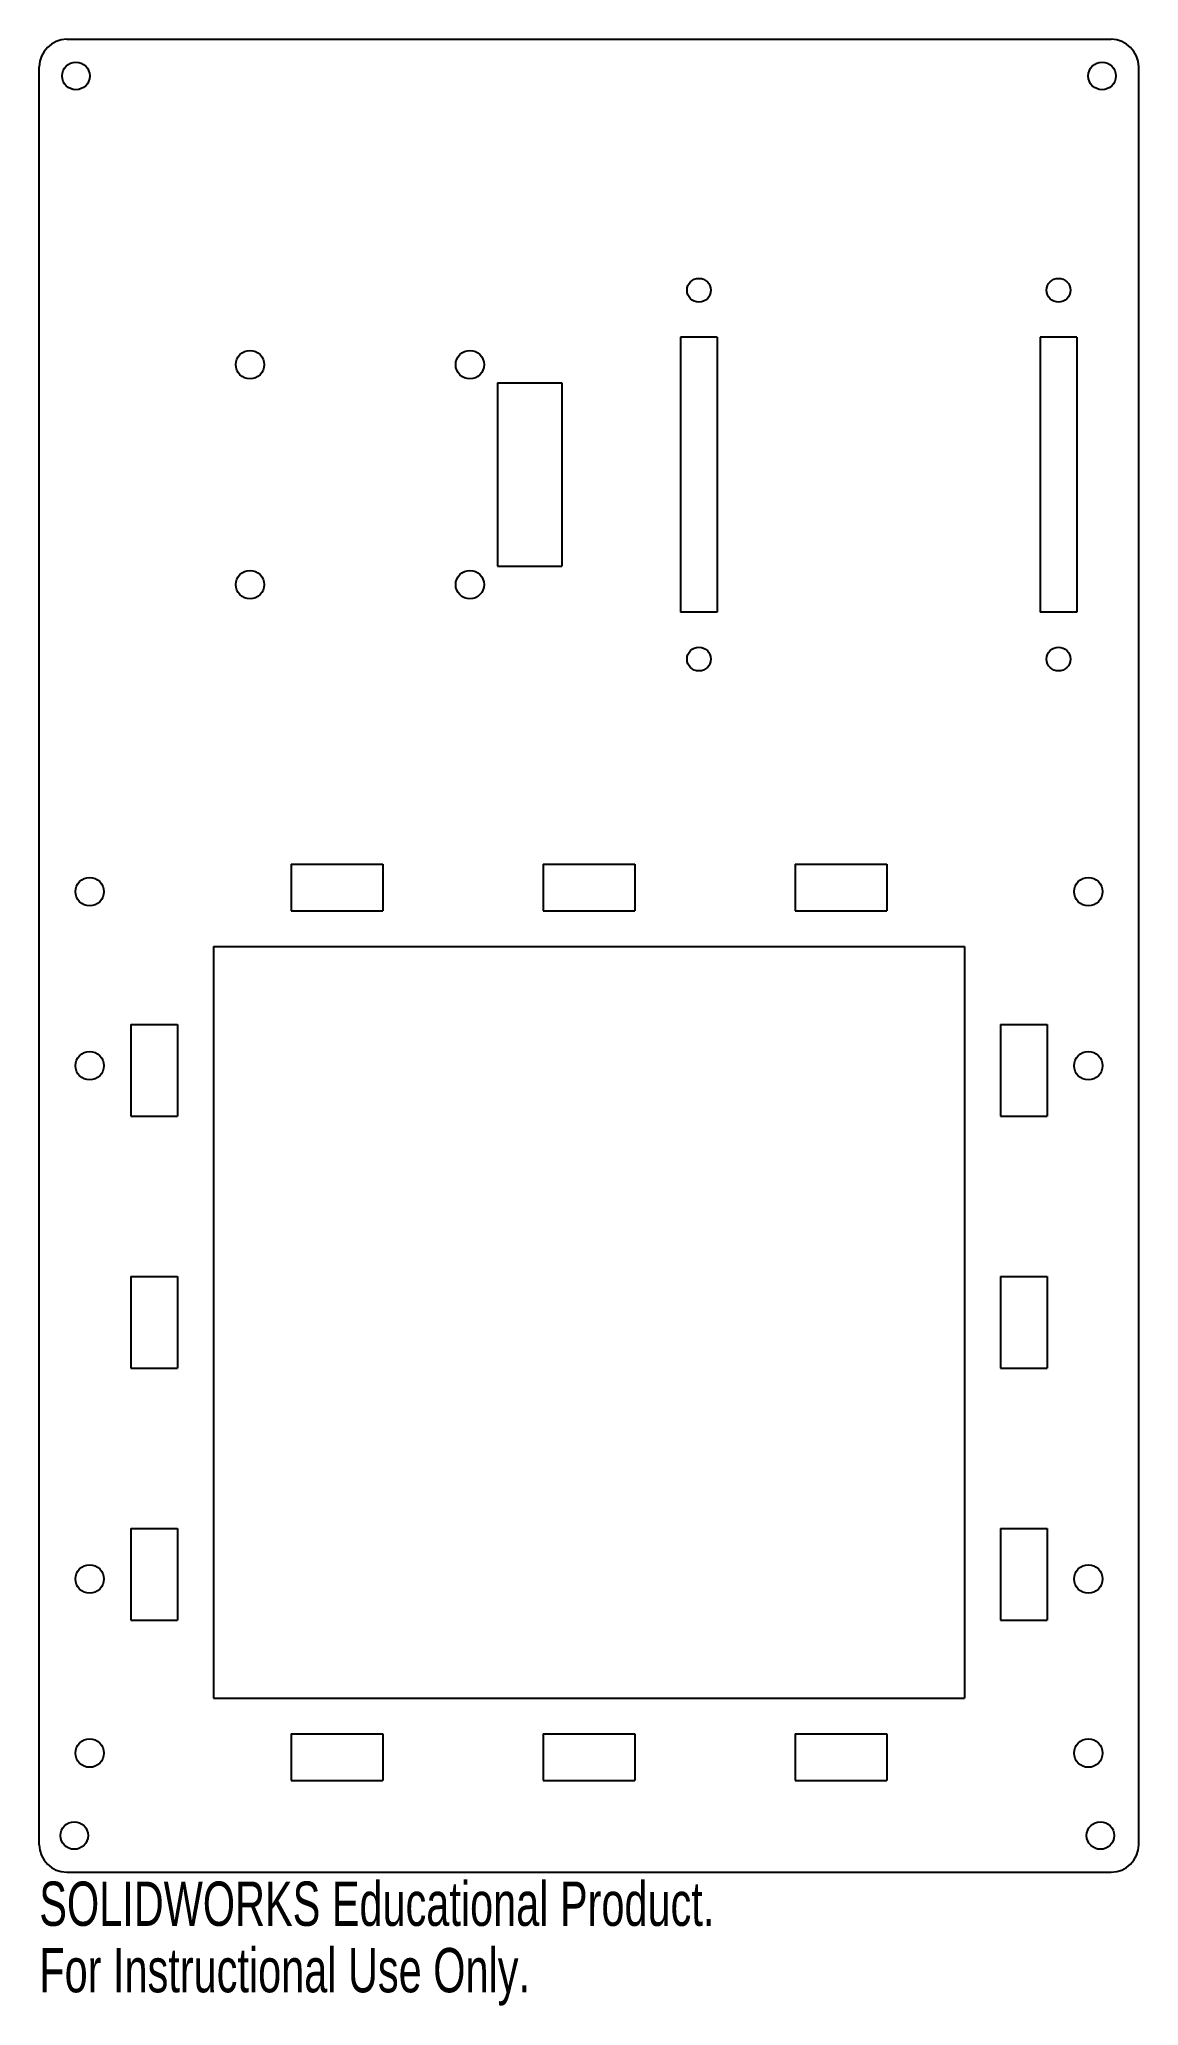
# Model space of a CAD drawing. Header units: millimetres. Extents: x -60 to 60, y -115 to 100.
import ezdxf

# ---------------------------------------------------------------- set-up
doc = ezdxf.new("R2010")
doc.units = ezdxf.units.MM
doc.styles.add('SLDTEXTSTYLE0', font='TXT', dxfattribs={"width": 0.7})

msp = doc.modelspace()

# ---------------------------------------------------------------- linework, layer by layer
at = {"color": 7, "linetype": 'Continuous', "lineweight": 25}
for p, q in [((-57, 100), (57, 100)), ((-60, -97), (-60, 97)), ((60, -97), (60, 97)), ((14, 67.5), (10, 67.5)), ((10, 67.5), (10, 37.5)), ((14, 67.5), (14, 37.5)), ((49.25, 67.5), (49.25, 37.5)), ((53.25, 67.5), (49.25, 67.5)), ((53.25, 67.5), (53.25, 37.5)), ((-10, 62.5), (-2.98, 62.5)), ((-10, 62.5), (-10, 42.5)), ((-2.98, 62.5), (-2.98, 42.5)), ((-10, 42.5), (-2.98, 42.5)), ((14, 37.5), (10, 37.5)), ((53.25, 37.5), (49.25, 37.5)), ((-32.5, 10), (-32.5, 4.9)), ((-32.5, 10), (-22.5, 10)), ((-22.5, 10), (-22.5, 4.9)), ((-5, 10), (-5, 4.9)), ((-5, 10), (5, 10)), ((5, 10), (5, 4.9)), ((22.5, 10), (22.5, 4.9)), ((22.5, 10), (32.5, 10)), ((32.5, 10), (32.5, 4.9)), ((-32.5, 4.9), (-22.5, 4.9)), ((-5, 4.9), (5, 4.9)), ((22.5, 4.9), (32.5, 4.9)), ((-41, 1), (41, 1)), ((-41, 1), (-41, -81)), ((41, 1), (41, -81)), ((-50, -7.5), (-50, -17.5)), ((-50, -7.5), (-44.9, -7.5)), ((-44.9, -7.5), (-44.9, -17.5)), ((44.9, -7.5), (50, -7.5)), ((44.9, -7.5), (44.9, -17.5)), ((50, -7.5), (50, -17.5)), ((-50, -17.5), (-44.9, -17.5)), ((44.9, -17.5), (50, -17.5)), ((-50, -35), (-50, -45)), ((-50, -35), (-44.9, -35)), ((-44.9, -35), (-44.9, -45)), ((44.9, -35), (50, -35)), ((44.9, -35), (44.9, -45)), ((50, -35), (50, -45)), ((-50, -45), (-44.9, -45)), ((44.9, -45), (50, -45)), ((-50, -62.5), (-50, -72.5)), ((-50, -62.5), (-44.9, -62.5)), ((-44.9, -62.5), (-44.9, -72.5)), ((44.9, -62.5), (50, -62.5)), ((44.9, -62.5), (44.9, -72.5)), ((50, -62.5), (50, -72.5)), ((-50, -72.5), (-44.9, -72.5)), ((44.9, -72.5), (50, -72.5)), ((-41, -81), (41, -81)), ((-32.5, -84.9), (-22.5, -84.9)), ((-32.5, -84.9), (-32.5, -90)), ((-22.5, -84.9), (-22.5, -90)), ((-5, -84.9), (5, -84.9)), ((-5, -84.9), (-5, -90)), ((5, -84.9), (5, -90)), ((22.5, -84.9), (32.5, -84.9)), ((22.5, -84.9), (22.5, -90)), ((32.5, -84.9), (32.5, -90)), ((-32.5, -90), (-22.5, -90)), ((-5, -90), (5, -90)), ((22.5, -90), (32.5, -90)), ((-57, -100), (57, -100))]:
    msp.add_line(p, q, dxfattribs=at)
for centre, radius in [((-56, 96), 1.5), ((56, 96), 1.5), ((12, 72.62), 1.3), ((51.25, 72.62), 1.3), ((-37, 64.5), 1.55), ((-13, 64.5), 1.55), ((-37, 40.5), 1.55), ((-13, 40.5), 1.55), ((12, 32.38), 1.3), ((51.25, 32.38), 1.3), ((-54.5, 7), 1.55), ((54.5, 7), 1.55), ((-54.5, -12), 1.55), ((54.5, -12), 1.55), ((-54.5, -68), 1.55), ((54.5, -68), 1.55), ((-54.5, -87), 1.55), ((54.5, -87), 1.55), ((-56.18, -96), 1.5), ((55.82, -96), 1.5)]:
    msp.add_circle(centre, radius, dxfattribs=at)
for centre, start, end in [((-57, 97), 90, 180), ((57, 97), 0, 90), ((-57, -97), 180, 270), ((57, -97), 270, 0)]:
    msp.add_arc(centre, 3, start, end, dxfattribs=at)

# ---------------------------------------------------------------- texts
at = {"color": 7, "linetype": 'Continuous', "char_height": 4.8336, "attachment_point": 1, "style": 'SLDTEXTSTYLE0'}
for s, insert in [('SOLIDWORKS Educational Product.', (-60, -101.02)), ('For Instructional Use Only.', (-60, -108.27))]:
    msp.add_mtext(s, dxfattribs=dict(at, insert=insert))

doc.saveas('drawing.dxf')
